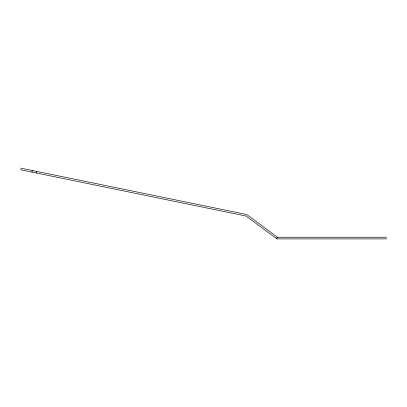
<?xml version="1.0" encoding="UTF-8"?>
<svg xmlns="http://www.w3.org/2000/svg" width="407" height="407" viewBox="0 0 407 407"><rect width="100%" height="100%" fill="white"/><g stroke="black" fill="none" stroke-linecap="round" stroke-linejoin="round"><path stroke-width="0.61" d="M31.98 172.105L32.311 170.492M36.426 173.021L36.757 171.408M386.65 237.245L276.928 237.245L276.928 238.894L386.65 238.894M20.681 168.106L246.749 214.509L277.91 237.571M20.35 169.719L246.057 216.051L276.928 238.894"/></g></svg>
